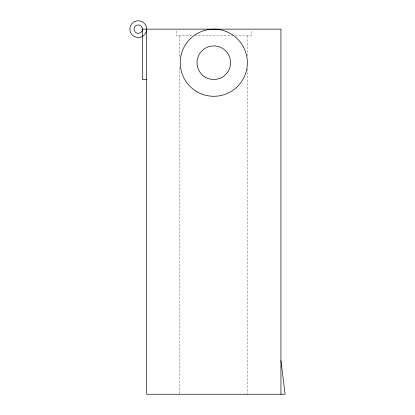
<?xml version="1.0" encoding="UTF-8"?>
<svg xmlns="http://www.w3.org/2000/svg" width="415" height="415" viewBox="0 0 415 415"><rect width="100%" height="100%" fill="white"/><g stroke="black" fill="none" stroke-linecap="round" stroke-linejoin="round"><path stroke-width="0.31" stroke-dasharray="2.08 1.56" d="M191.896 35.856L176.442 35.856L176.442 30.362M194.879 35.856L232.711 35.856M235.274 35.856L251.142 35.856L251.142 30.362M247.786 35.856L247.786 56.596M247.786 68.911L247.786 394.25M179.804 35.856L179.804 57.893M179.804 67.614L179.804 394.25"/><path stroke-width="0.62" d="M146.651 79.504L142.454 79.504L142.454 29.143A4.197 4.197 0 0 0 136.156 25.507A4.197 4.197 0 0 0 136.156 32.78A4.197 4.197 0 0 0 142.454 29.143L280.939 29.143L280.939 394.25M280.939 360.677L285.136 394.25L146.651 394.25L146.651 29.143A8.393 8.393 0 0 0 134.061 21.876A8.393 8.393 0 0 0 134.061 36.411A8.393 8.393 0 0 0 146.651 29.143M197.011 91.793A33.574 33.574 0 0 0 247.366 62.717A33.574 33.574 0 0 0 197.011 33.641A33.574 33.574 0 0 0 197.011 91.793M205.404 77.252A16.787 16.787 0 0 0 230.579 62.717A16.787 16.787 0 0 0 205.404 48.176A16.787 16.787 0 0 0 205.404 77.252"/></g></svg>
